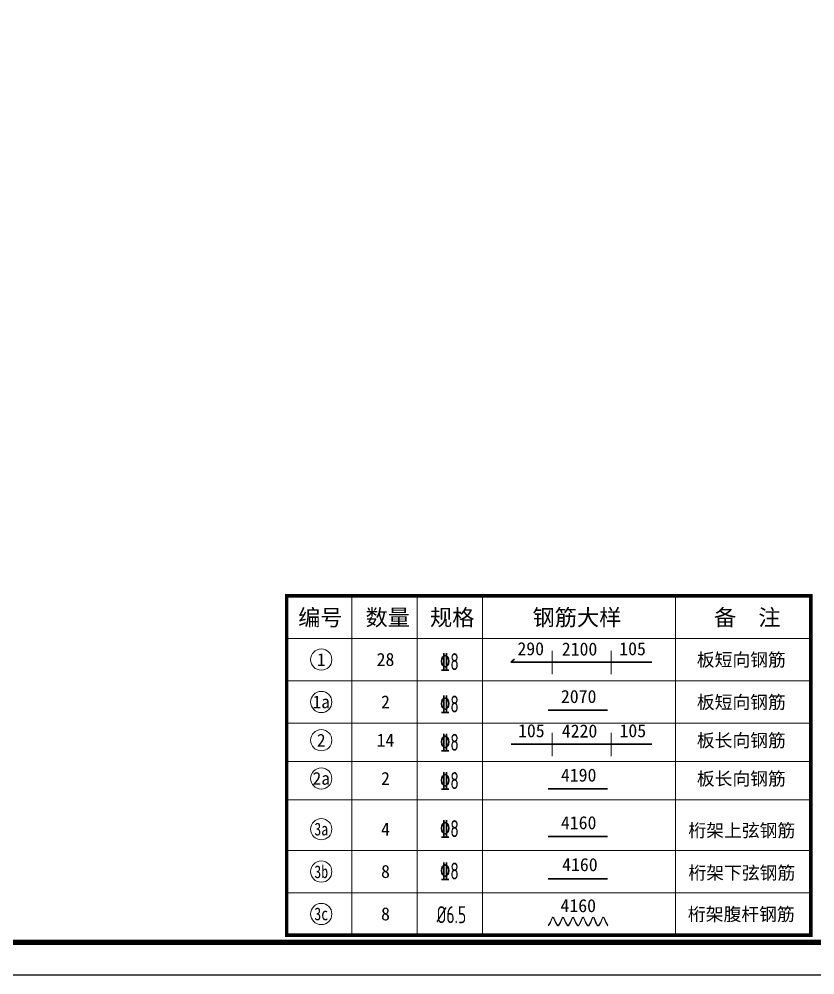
# Model space of a CAD drawing. Extents: x -517763 to -431309, y -403428 to -381056.
# Drawn here: x -437537 to -433878, y -394518 to -390124 of the extents above; entities that cross this region are included whole.
import ezdxf
from ezdxf.enums import TextEntityAlignment as Align

# ---------------------------------------------------------------- set-up
doc = ezdxf.new("R2010")
doc.units = 0
doc.header["$LTSCALE"] = 30
doc.header["$MEASUREMENT"] = 0
for name, color, linetype in [('MyLine', 199, 'Continuous'), ('S-ANNO-TABT', 7, 'Continuous'), ('S-DETL-TEXT', 7, 'Continuous'), ('图框2', 1, 'Continuous'), ('图框签字栏-图框栏', 7, 'Continuous')]:
    doc.layers.add(name, color=color, linetype=linetype)
for name, color, linetype, lineweight in [('PUB_TITLE', 4, 'Continuous', 15), ('S-DETL-REIN', 1, 'Continuous', 9), ('YZ-文字', 4, 'Continuous', 13), ('图框线', 7, 'Continuous', 13)]:
    doc.layers.add(name, color=color, linetype=linetype, lineweight=lineweight)
doc.styles.add('TSSD_NORM', font='tssdeng2.shx', dxfattribs={"width": 0.7, "bigfont": 'tssdchn.shx'})
doc.styles.add('图签-黑体', font='simhei.ttf')
doc.styles.add('宋体', font='', dxfattribs={"width": 0.8})
doc.styles.add('黑体', font='simhei.ttf')
doc.styles.get('宋体').set_extended_font_data('SimSun')

msp = doc.modelspace()

# ---------------------------------------------------------------- linework, layer by layer
at = {"layer": 'MyLine', "color": 0}
for p, q in [((-436306.9, -392775.9), (-433896.9, -392775.9)), ((-436306.9, -394335.9), (-436306.9, -392775.9)), ((-433896.9, -394335.9), (-433896.9, -392775.9)), ((-443609, -394368.4), (-431459, -394368.4))]:
    msp.add_line(p, q, dxfattribs=at)
at = {"layer": 'PUB_TITLE', "color": 0, "ltscale": 100, "const_width": 16.7}
msp.add_lwpolyline([(-436306.9, -394335.9), (-433896.9, -394335.9), (-433896.9, -392775.9), (-436306.9, -392775.9)], close=True, dxfattribs=at)
at = {"layer": 'PUB_TITLE', "color": 0, "lineweight": 15, "ltscale": 100}
for points in [[(-436006.9, -392775.9), (-436006.9, -394331.3)], [(-435706.9, -392775.9), (-435706.9, -394331.3)], [(-435406.9, -392775.9), (-435406.9, -394331.3)], [(-434518.9, -392775.9), (-434518.9, -394331.3)], [(-436306.9, -392970.9), (-433896.9, -392970.9)], [(-436306.9, -393165.9), (-433896.9, -393165.9)], [(-436306.9, -393360.9), (-433896.9, -393360.9)], [(-436306.9, -393536.8), (-433896.9, -393536.8)], [(-436306.9, -393712.8), (-433896.9, -393712.8)], [(-436306.9, -393945.9), (-433896.9, -393945.9)], [(-436306.9, -393945.9), (-433896.9, -393945.9)], [(-436306.9, -394140.9), (-433896.9, -394140.9)]]:
    msp.add_lwpolyline(points, dxfattribs=at)
at = {"layer": 'S-ANNO-TABT', "lineweight": 9}
for centre in [(-436147.9, -393068.4), (-436147.9, -393263.4), (-436147.9, -393439.3), (-436147.9, -393615.3), (-436147.9, -393848.4), (-436147.9, -394043.4), (-436147.9, -394238.4)]:
    msp.add_circle(centre, 48.8, dxfattribs=at)
at = {"layer": 'S-DETL-REIN', "lineweight": 30}
for p, q in [((-435274.9, -393078.7), (-435259, -393066.5)), ((-435274.2, -393080.5), (-435086.8, -393080.5)), ((-435086.8, -393080.5), (-434814.8, -393080.5)), ((-434814.8, -393080.5), (-434627.3, -393080.5)), ((-435105.3, -393301.7), (-434831.7, -393301.7)), ((-435274.2, -393457.3), (-435086.8, -393457.3)), ((-435086.8, -393457.3), (-434814.8, -393457.3)), ((-434814.8, -393457.3), (-434627.3, -393457.3)), ((-435105.3, -393663.1), (-434831.7, -393663.1)), ((-435105.3, -393882), (-434831.7, -393882)), ((-435105.3, -394077), (-434831.7, -394077))]:
    msp.add_line(p, q, dxfattribs=at)
at = {"layer": 'S-DETL-REIN', "lineweight": 9}
for points in [[(-435095.9, -394278), (-435086.8, -394255.7, -0.593633), (-435078.7, -394255.7), (-435069.7, -394278)], [(-435071.5, -394278), (-435080.1, -394256.5, 0.593633), (-435085.5, -394256.5), (-435094.1, -394278)], [(-435049.6, -394278), (-435040.6, -394255.7, -0.593633), (-435032.4, -394255.7), (-435023.4, -394278)], [(-435025.2, -394278), (-435033.8, -394256.5, 0.593633), (-435039.2, -394256.5), (-435047.8, -394278)], [(-435003.3, -394278), (-434994.3, -394255.7, -0.593633), (-434986.1, -394255.7), (-434977.1, -394278)], [(-434978.9, -394278), (-434987.5, -394256.5, 0.593633), (-434992.9, -394256.5), (-435001.5, -394278)], [(-434957, -394278), (-434948, -394255.7, -0.593633), (-434939.9, -394255.7), (-434930.8, -394278)], [(-434932.6, -394278), (-434941.2, -394256.5, 0.593633), (-434946.6, -394256.5), (-434955.3, -394278)], [(-434910.7, -394278), (-434901.7, -394255.7, -0.593633), (-434893.6, -394255.7), (-434884.6, -394278)], [(-434886.3, -394278), (-434894.9, -394256.5, 0.593633), (-434900.4, -394256.5), (-434909, -394278)], [(-434864.4, -394278), (-434855.4, -394255.7, -0.593633), (-434847.3, -394255.7), (-434838.3, -394278)], [(-434840, -394278), (-434848.6, -394256.5, 0.593633), (-434854.1, -394256.5), (-434862.7, -394278)], [(-435047.8, -394278), (-435055.6, -394290.4, -0.593633), (-435063.7, -394290.4), (-435071.5, -394278)], [(-435069.7, -394278), (-435062.4, -394289.7, 0.593633), (-435056.9, -394289.7), (-435049.6, -394278)], [(-435001.5, -394278), (-435009.3, -394290.4, -0.593633), (-435017.4, -394290.4), (-435025.2, -394278)], [(-435023.4, -394278), (-435016.1, -394289.7, 0.593633), (-435010.6, -394289.7), (-435003.3, -394278)], [(-434955.3, -394278), (-434963, -394290.4, -0.593633), (-434971.1, -394290.4), (-434978.9, -394278)], [(-434977.1, -394278), (-434969.8, -394289.7, 0.593633), (-434964.4, -394289.7), (-434957, -394278)], [(-434909, -394278), (-434916.7, -394290.4, -0.593633), (-434924.8, -394290.4), (-434932.6, -394278)], [(-434930.8, -394278), (-434923.5, -394289.7, 0.593633), (-434918.1, -394289.7), (-434910.7, -394278)], [(-434862.7, -394278), (-434870.4, -394290.4, -0.593633), (-434878.6, -394290.4), (-434886.3, -394278)], [(-434884.6, -394278), (-434877.2, -394289.7, 0.593633), (-434871.8, -394289.7), (-434864.4, -394278)], [(-434830.5, -394292.2, -0.137601), (-434832.3, -394290.4), (-434840, -394278)], [(-434838.3, -394278), (-434830.9, -394289.7, 0.055471), (-434830.5, -394290.3, 0.055471)]]:
    msp.add_lwpolyline(points, format="xyb", dxfattribs=at)
for points in [[(-435104.1, -394291.3), (-435095.9, -394278)], [(-435094.1, -394278), (-435102.7, -394292), (-435104.1, -394291.3)]]:
    msp.add_lwpolyline(points, dxfattribs=at)
at = {"layer": 'S-DETL-REIN', "lineweight": 30}
msp.add_arc((-435274.2, -393079.5), 1, 127.5566, 270, dxfattribs=at)
at = {"layer": 'S-DETL-TEXT', "lineweight": 9}
for points in [[(-435086.8, -393136.2), (-435086.8, -393029)], [(-434814.8, -393136.2), (-434814.8, -393029)], [(-435086.8, -393513), (-435086.8, -393405.8)], [(-434814.8, -393513), (-434814.8, -393405.8)]]:
    msp.add_lwpolyline(points, dxfattribs=at)
at = {"layer": '图框2', "color": 1}
msp.add_lwpolyline([(-443909, -385608.4), (-443909, -394518.4), (-431309, -394518.4), (-431309, -385608.4)], close=True, dxfattribs=at)
at = {"layer": '图框线', "const_width": 24}
msp.add_lwpolyline([(-443609, -385758.4), (-431459, -385758.4), (-431459, -394368.4), (-443609, -394368.4)], close=True, dxfattribs=at)

# ---------------------------------------------------------------- texts
at = {"layer": 'S-ANNO-TABT', "lineweight": 9, "style": '宋体'}
for s, p in [('1', (-436147.9, -393068.4)), ('1a', (-436147.9, -393263.4)), ('2', (-436147.9, -393439.3)), ('2a', (-436147.9, -393615.3))]:
    msp.add_text(s, height=58.5, dxfattribs=at).set_placement(p, align=Align.MIDDLE)
at = {"layer": 'S-ANNO-TABT', "color": 1, "lineweight": 9, "style": 'TSSD_NORM', "width": 0.7}
for s, p in [('\x848', (-435558.5, -393078)), ('\x848', (-435558.5, -393273)), ('\x848', (-435558.5, -393449)), ('\x848', (-435558.5, -393624.9)), ('\x848', (-435558.5, -393845.8)), ('\x848', (-435558.5, -394040.8)), ('%%C6.5', (-435549.5, -394241.5))]:
    msp.add_text(s, height=78, dxfattribs=at).set_placement(p, align=Align.MIDDLE)
at = {"layer": 'S-ANNO-TABT', "lineweight": 9, "style": '宋体', "width": 0.8}
for s, p in [('3a', (-436147.9, -393848.4)), ('3b', (-436147.9, -394043.4)), ('3c', (-436147.9, -394238.4))]:
    msp.add_text(s, height=58.5, dxfattribs=at).set_placement(p, align=Align.MIDDLE)
at = {"layer": 'YZ-文字', "style": '黑体'}
for s, p in [('290', (-435184.8, -393066.7)), ('2100', (-434960.3, -393068.1)), ('105', (-434716.6, -393066.7)), ('2070', (-434964.4, -393286.2)), ('105', (-435182, -393443.5)), ('4220', (-434960.3, -393444.9)), ('105', (-434715.4, -393443.5)), ('4190', (-434964.4, -393647.7)), ('4160', (-434964.4, -393866.6)), ('4160', (-434958.8, -394059.4)), ('4160', (-434966.3, -394248))]:
    msp.add_text(s, height=60, dxfattribs=at).set_placement(p, align=Align.BOTTOM_CENTER)
for s, p in [('28', (-435852.5, -393068.4)), ('板短向钢筋', (-434216.6, -393068.4)), ('2', (-435852.5, -393263.4)), ('板短向钢筋', (-434216.6, -393263.4)), ('14', (-435852.5, -393439.3)), ('板长向钢筋', (-434216.6, -393439.3)), ('2', (-435852.5, -393615.3)), ('板长向钢筋', (-434216.6, -393615.3)), ('桁架上弦钢筋', (-434214.2, -393853.2)), ('4', (-435852.5, -393848.4)), ('8', (-435852.5, -394043.4)), ('桁架下弦钢筋', (-434214.2, -394048.2)), ('8', (-435852.5, -394238.4)), ('桁架腹杆钢筋', (-434216.6, -394238.4))]:
    msp.add_text(s, height=60, dxfattribs=at).set_placement(p, align=Align.MIDDLE)
at = {"layer": '图框签字栏-图框栏', "ltscale": 100, "style": '图签-黑体'}
for s, p in [('编号', (-436151.9, -392873.4)), ('数量', (-435842.2, -392873.4)), ('规格', (-435545.8, -392873.4)), ('钢筋大样', (-434972.4, -392873.4)), ('备  注', (-434189.2, -392873.4))]:
    msp.add_text(s, height=74.87, rotation=0, dxfattribs=at).set_placement(p, align=Align.MIDDLE)

doc.saveas('drawing.dxf')
